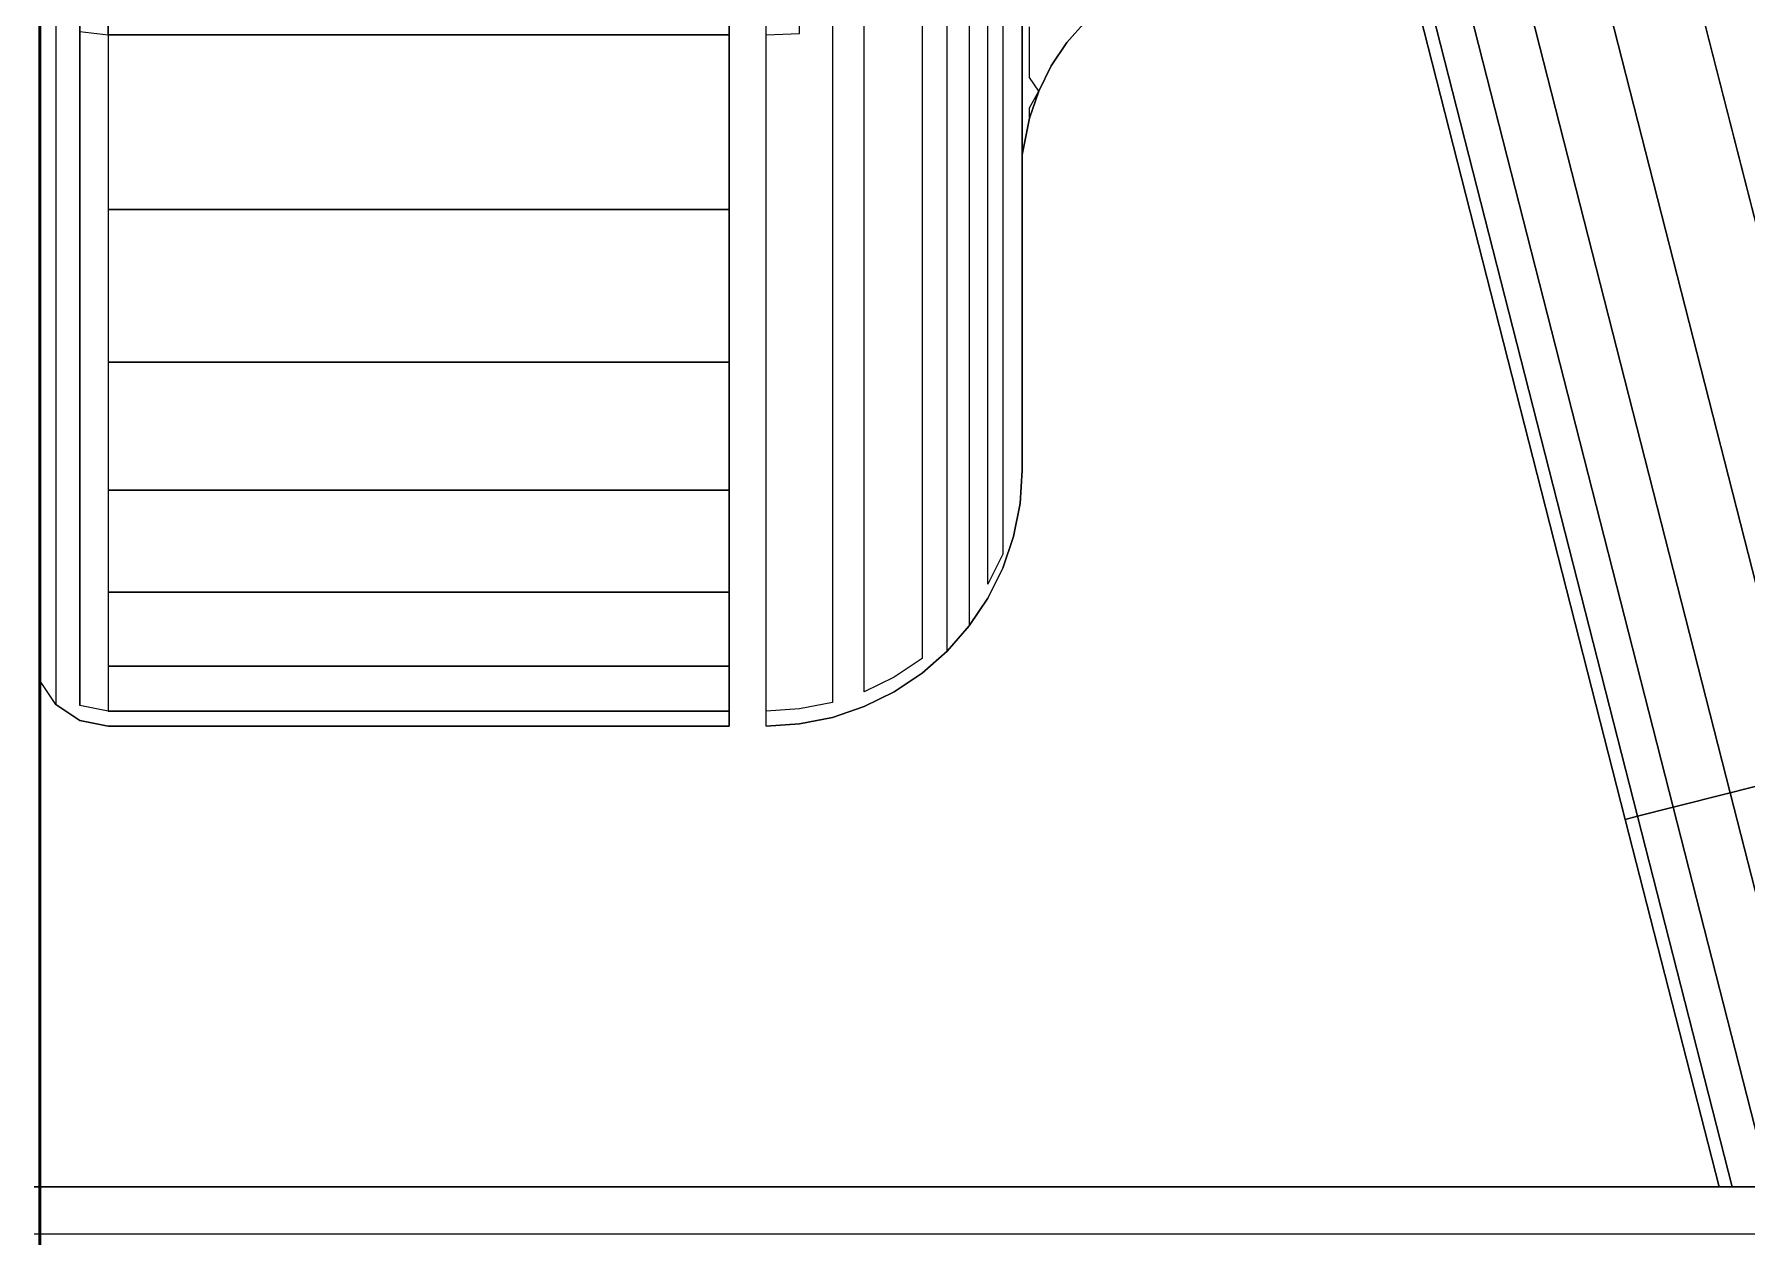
# Model space of a CAD drawing. Header units: millimetres. Extents: x 81693 to 98868, y 6565 to 11437.
# Drawn here: x 83268.785 to 83271.103, y 9394.612 to 9396.239 of the extents above; entities that cross this region are included whole.
import ezdxf

# ---------------------------------------------------------------- set-up
doc = ezdxf.new("R2010")
doc.units = ezdxf.units.MM
doc.layers.add('Moveis', color=1, linetype='Continuous', lineweight=9)
doc.layers.add('Parede Baixa', color=5, linetype='Continuous', lineweight=50)
doc.layers.add('Piso', color=55, linetype='Continuous')

# ---------------------------------------------------------------- blocks, each defined once
blk = doc.blocks.new('o')
at = {"layer": 'Moveis'}
for p, q in [((12552.0489, 3257.7716), (12554.3217, 3257.7716)), ((12554.1948, 3257.2742), (12554.3217, 3257.7716)), ((12554.3217, 3257.7716), (12554.3393, 3257.7716)), ((12554.3393, 3257.7716), (12554.3908, 3257.7716)), ((12553.8973, 3256.1079), (12554.1948, 3257.2742)), ((12552.1413, 3257.1479), (12552.103, 3257.1402)), ((12552.1413, 3257.1479), (12552.982, 3257.1479)), ((12552.982, 3257.1479), (12552.982, 3257.1275)), ((12553.032, 3257.1479), (12553.0772, 3257.1449)), ((12553.032, 3257.1479), (12553.032, 3251.9879)), ((12552.103, 3257.1402), (12552.0706, 3257.1185)), ((12552.982, 3257.0668), (12552.982, 3257.1275)), ((12553.0772, 3257.1246), (12553.032, 3257.1275)), ((12553.0772, 3257.1449), (12553.1217, 3257.1361)), ((12553.1217, 3257.1361), (12553.1646, 3257.1215)), ((12552.0706, 3257.1185), (12552.0489, 3257.086)), ((12552.0706, 3257.0984), (12552.0706, 3257.1185)), ((12552.103, 3257.0594), (12552.103, 3257.12)), ((12553.1646, 3257.1215), (12553.2053, 3257.1014)), ((12553.2053, 3257.1014), (12553.243, 3257.0763)), ((12552.0706, 3257.0384), (12552.0706, 3257.0984)), ((12553.243, 3257.0763), (12553.2771, 3257.0464)), ((12552.103, 3256.9596), (12552.103, 3257.0594)), ((12552.982, 3256.9667), (12552.982, 3257.0668)), ((12552.0706, 3256.9394), (12552.0706, 3257.0384)), ((12553.2771, 3257.0464), (12553.3069, 3257.0123)), ((12553.3069, 3257.0123), (12553.3321, 3256.9746)), ((12552.103, 3256.8221), (12552.103, 3256.9596)), ((12552.982, 3256.8287), (12552.982, 3256.9667)), ((12553.3321, 3256.9746), (12553.3522, 3256.9339)), ((12552.0706, 3256.803), (12552.0706, 3256.9394)), ((12553.3522, 3256.9339), (12553.3668, 3256.891)), ((12553.3668, 3256.891), (12553.3756, 3256.8466)), ((12553.3756, 3256.8466), (12553.3786, 3256.8013)), ((12552.103, 3256.649), (12552.103, 3256.8221)), ((12552.982, 3256.6551), (12552.982, 3256.8287)), ((12552.0706, 3256.6314), (12552.0706, 3256.803)), ((12553.3786, 3256.8013), (12553.3786, 3256.3748)), ((12552.103, 3256.4431), (12552.103, 3256.649)), ((12552.982, 3256.4486), (12552.982, 3256.6551)), ((12552.0706, 3256.4272), (12552.0706, 3256.6314)), ((12552.0706, 3256.1937), (12552.0706, 3256.4272)), ((12552.103, 3256.2076), (12552.103, 3256.4431)), ((12552.982, 3256.2124), (12552.982, 3256.4486)), ((12553.3786, 3256.3748), (12553.3885, 3256.325)), ((12553.3786, 3256.3748), (12553.3786, 3255.2505)), ((12553.3885, 3256.325), (12553.4009, 3256.2887)), ((12553.4009, 3256.2887), (12553.4178, 3256.2544)), ((12553.4178, 3256.2544), (12553.4391, 3256.2225)), ((12553.4391, 3256.2225), (12553.4644, 3256.1937)), ((12552.982, 3255.9503), (12552.982, 3256.2124))]:
    blk.add_line(p, q, dxfattribs=at)
for points, invisible_edges in [([(12552.0413, 3257.8355), (12555.1252, 3257.9503), (12555.2938, 3257.8971)], 13), ([(12552.0413, 3257.8355), (12555.4803, 3257.8424), (12555.5125, 3257.8355)], 1), ([(12552.0413, 3257.7716), (12555.5125, 3257.8355), (12554.3217, 3257.7716)], 3), ([(12554.3217, 3257.7716), (12555.5125, 3257.8355), (12554.3393, 3257.7716)], 3), ([(12554.3393, 3257.7716), (12555.5125, 3257.8355), (12554.3908, 3257.7716)], 3), ([(12552.0413, 3257.7716), (12552.0706, 3257.1185), (12552.0489, 3257.086)], 13), ([(12552.0706, 3257.1185), (12552.0413, 3257.7716), (12552.103, 3257.1402)], 3), ([(12552.103, 3257.1402), (12552.0413, 3257.7716), (12554.3217, 3257.7716)], 13), ([(12552.0413, 3257.7716), (12552.0706, 3257.1185), (12552.0489, 3257.086)], 13), ([(12552.0706, 3257.1185), (12552.0413, 3257.7716), (12552.103, 3257.1402)], 3), ([(12552.103, 3257.1402), (12552.0413, 3257.7716), (12554.3217, 3257.7716)], 13), ([(12552.0413, 3257.7716), (12552.0706, 3257.1185), (12552.0489, 3257.086)], 13), ([(12552.0706, 3257.1185), (12552.0413, 3257.7716), (12552.103, 3257.1402)], 3), ([(12552.103, 3257.1402), (12552.0413, 3257.7716), (12554.3217, 3257.7716)], 13), ([(12552.0413, 3257.7716), (12552.0706, 3257.1185), (12552.0489, 3257.086)], 13), ([(12552.0706, 3257.1185), (12552.0413, 3257.7716), (12552.103, 3257.1402)], 3), ([(12552.103, 3257.1402), (12552.0413, 3257.7716), (12554.3217, 3257.7716)], 13), ([(12552.0413, 3257.7716), (12552.0706, 3257.1185), (12552.0489, 3257.086)], 13), ([(12552.0706, 3257.1185), (12552.0413, 3257.7716), (12552.103, 3257.1402)], 3), ([(12552.103, 3257.1402), (12552.0413, 3257.7716), (12554.3217, 3257.7716)], 13), ([(12552.103, 3257.1402), (12554.3217, 3257.7716), (12552.1413, 3257.1479)], 3), ([(12552.103, 3257.1402), (12554.3217, 3257.7716), (12552.1413, 3257.1479)], 3), ([(12552.103, 3257.1402), (12554.3217, 3257.7716), (12552.1413, 3257.1479)], 3), ([(12552.103, 3257.1402), (12554.3217, 3257.7716), (12552.1413, 3257.1479)], 3), ([(12552.103, 3257.1402), (12554.3217, 3257.7716), (12552.1413, 3257.1479)], 3), ([(12552.1413, 3257.1479), (12554.3217, 3257.7716), (12552.982, 3257.1479)], 3), ([(12552.1413, 3257.1479), (12554.3217, 3257.7716), (12552.982, 3257.1479)], 3), ([(12552.1413, 3257.1479), (12554.3217, 3257.7716), (12552.982, 3257.1479)], 3), ([(12552.1413, 3257.1479), (12554.3217, 3257.7716), (12552.982, 3257.1479)], 3), ([(12552.1413, 3257.1479), (12554.3217, 3257.7716), (12552.982, 3257.1479)], 3), ([(12552.982, 3257.1479), (12554.3217, 3257.7716), (12552.982, 3257.1275)], 3), ([(12552.982, 3257.1479), (12554.3217, 3257.7716), (12552.982, 3257.1275)], 3), ([(12552.982, 3257.1479), (12554.3217, 3257.7716), (12552.982, 3257.1275)], 3), ([(12552.982, 3257.1479), (12554.3217, 3257.7716), (12552.982, 3257.1275)], 3), ([(12552.982, 3257.1479), (12554.3217, 3257.7716), (12552.982, 3257.1275)], 3), ([(12553.032, 3257.1479), (12554.3217, 3257.7716), (12553.0772, 3257.1449)], 3), ([(12553.032, 3257.1479), (12554.3217, 3257.7716), (12553.0772, 3257.1449)], 3), ([(12553.032, 3257.1479), (12554.3217, 3257.7716), (12553.0772, 3257.1449)], 3), ([(12553.032, 3257.1479), (12554.3217, 3257.7716), (12553.0772, 3257.1449)], 3), ([(12553.032, 3257.1479), (12554.3217, 3257.7716), (12553.0772, 3257.1449)], 3), ([(12553.0772, 3257.1449), (12554.3217, 3257.7716), (12553.1217, 3257.1361)], 3), ([(12553.0772, 3257.1449), (12554.3217, 3257.7716), (12553.1217, 3257.1361)], 3), ([(12553.0772, 3257.1449), (12554.3217, 3257.7716), (12553.1217, 3257.1361)], 3), ([(12553.0772, 3257.1449), (12554.3217, 3257.7716), (12553.1217, 3257.1361)], 3), ([(12553.0772, 3257.1449), (12554.3217, 3257.7716), (12553.1217, 3257.1361)], 3), ([(12553.1217, 3257.1361), (12554.3217, 3257.7716), (12553.1646, 3257.1215)], 3), ([(12553.1217, 3257.1361), (12554.3217, 3257.7716), (12553.1646, 3257.1215)], 3), ([(12553.1217, 3257.1361), (12554.3217, 3257.7716), (12553.1646, 3257.1215)], 3), ([(12553.1217, 3257.1361), (12554.3217, 3257.7716), (12553.1646, 3257.1215)], 3), ([(12553.1217, 3257.1361), (12554.3217, 3257.7716), (12553.1646, 3257.1215)], 3), ([(12553.1646, 3257.1215), (12554.3217, 3257.7716), (12553.2053, 3257.1014)], 3), ([(12553.1646, 3257.1215), (12554.3217, 3257.7716), (12553.2053, 3257.1014)], 3), ([(12553.1646, 3257.1215), (12554.3217, 3257.7716), (12553.2053, 3257.1014)], 3), ([(12553.1646, 3257.1215), (12554.3217, 3257.7716), (12553.2053, 3257.1014)], 3), ([(12553.1646, 3257.1215), (12554.3217, 3257.7716), (12553.2053, 3257.1014)], 3), ([(12553.2053, 3257.1014), (12554.3217, 3257.7716), (12553.243, 3257.0763)], 3), ([(12553.2053, 3257.1014), (12554.3217, 3257.7716), (12553.243, 3257.0763)], 3), ([(12553.2053, 3257.1014), (12554.3217, 3257.7716), (12553.243, 3257.0763)], 3), ([(12553.2053, 3257.1014), (12554.3217, 3257.7716), (12553.243, 3257.0763)], 3), ([(12553.2053, 3257.1014), (12554.3217, 3257.7716), (12553.243, 3257.0763)], 3), ([(12553.243, 3257.0763), (12554.3217, 3257.7716), (12553.2771, 3257.0464)], 3), ([(12553.243, 3257.0763), (12554.3217, 3257.7716), (12553.2771, 3257.0464)], 3), ([(12553.243, 3257.0763), (12554.3217, 3257.7716), (12553.2771, 3257.0464)], 3), ([(12553.243, 3257.0763), (12554.3217, 3257.7716), (12553.2771, 3257.0464)], 3), ([(12553.243, 3257.0763), (12554.3217, 3257.7716), (12553.2771, 3257.0464)], 3), ([(12553.2771, 3257.0464), (12554.3217, 3257.7716), (12553.3069, 3257.0123)], 3), ([(12553.2771, 3257.0464), (12554.3217, 3257.7716), (12553.3069, 3257.0123)], 3), ([(12553.2771, 3257.0464), (12554.3217, 3257.7716), (12553.3069, 3257.0123)], 3), ([(12553.2771, 3257.0464), (12554.3217, 3257.7716), (12553.3069, 3257.0123)], 3), ([(12553.2771, 3257.0464), (12554.3217, 3257.7716), (12553.3069, 3257.0123)], 3), ([(12553.3069, 3257.0123), (12554.3217, 3257.7716), (12553.3321, 3256.9746)], 3), ([(12553.3069, 3257.0123), (12554.3217, 3257.7716), (12553.3321, 3256.9746)], 3), ([(12553.3069, 3257.0123), (12554.3217, 3257.7716), (12553.3321, 3256.9746)], 3), ([(12553.3069, 3257.0123), (12554.3217, 3257.7716), (12553.3321, 3256.9746)], 3), ([(12553.3069, 3257.0123), (12554.3217, 3257.7716), (12553.3321, 3256.9746)], 3), ([(12553.3321, 3256.9746), (12554.3217, 3257.7716), (12553.3522, 3256.9339)], 3), ([(12553.3321, 3256.9746), (12554.3217, 3257.7716), (12553.3522, 3256.9339)], 3), ([(12553.3321, 3256.9746), (12554.3217, 3257.7716), (12553.3522, 3256.9339)], 3), ([(12553.3321, 3256.9746), (12554.3217, 3257.7716), (12553.3522, 3256.9339)], 3), ([(12553.3321, 3256.9746), (12554.3217, 3257.7716), (12553.3522, 3256.9339)], 3), ([(12553.3522, 3256.9339), (12554.3217, 3257.7716), (12553.3668, 3256.891)], 3), ([(12553.3522, 3256.9339), (12554.3217, 3257.7716), (12553.3668, 3256.891)], 3), ([(12553.3522, 3256.9339), (12554.3217, 3257.7716), (12553.3668, 3256.891)], 3), ([(12553.3522, 3256.9339), (12554.3217, 3257.7716), (12553.3668, 3256.891)], 3), ([(12553.3522, 3256.9339), (12554.3217, 3257.7716), (12553.3668, 3256.891)], 3), ([(12553.3668, 3256.891), (12554.3217, 3257.7716), (12553.3756, 3256.8466)], 3), ([(12553.3668, 3256.891), (12554.3217, 3257.7716), (12553.3756, 3256.8466)], 3), ([(12553.3668, 3256.891), (12554.3217, 3257.7716), (12553.3756, 3256.8466)], 3), ([(12553.3668, 3256.891), (12554.3217, 3257.7716), (12553.3756, 3256.8466)], 3), ([(12553.3668, 3256.891), (12554.3217, 3257.7716), (12553.3756, 3256.8466)], 3), ([(12553.3756, 3256.8466), (12554.3217, 3257.7716), (12553.3786, 3256.8013)], 3), ([(12553.3756, 3256.8466), (12554.3217, 3257.7716), (12553.3786, 3256.8013)], 3), ([(12553.3756, 3256.8466), (12554.3217, 3257.7716), (12553.3786, 3256.8013)], 3), ([(12553.3756, 3256.8466), (12554.3217, 3257.7716), (12553.3786, 3256.8013)], 3), ([(12553.3756, 3256.8466), (12554.3217, 3257.7716), (12553.3786, 3256.8013)], 3), ([(12553.3786, 3256.8013), (12554.3217, 3257.7716), (12553.3786, 3256.3748)], 3), ([(12553.3786, 3256.3748), (12554.3217, 3257.7716), (12553.3885, 3256.325)], 3), ([(12553.3786, 3256.8013), (12554.3217, 3257.7716), (12553.3786, 3256.3748)], 3), ([(12553.3786, 3256.3748), (12554.3217, 3257.7716), (12553.3885, 3256.325)], 3), ([(12553.3786, 3256.8013), (12554.3217, 3257.7716), (12553.3786, 3256.3748)], 3), ([(12553.3786, 3256.3748), (12554.3217, 3257.7716), (12553.3885, 3256.325)], 3), ([(12553.3786, 3256.8013), (12554.3217, 3257.7716), (12553.3786, 3256.3748)], 3), ([(12553.3786, 3256.3748), (12554.3217, 3257.7716), (12553.3885, 3256.325)], 3), ([(12553.3786, 3256.8013), (12554.3217, 3257.7716), (12553.3786, 3256.3748)], 3), ([(12553.3786, 3256.3748), (12554.3217, 3257.7716), (12553.3885, 3256.325)], 3), ([(12553.3885, 3256.325), (12554.3217, 3257.7716), (12553.4009, 3256.2887)], 3), ([(12553.3885, 3256.325), (12554.3217, 3257.7716), (12553.4009, 3256.2887)], 3), ([(12553.3885, 3256.325), (12554.3217, 3257.7716), (12553.4009, 3256.2887)], 3), ([(12553.3885, 3256.325), (12554.3217, 3257.7716), (12553.4009, 3256.2887)], 3), ([(12553.3885, 3256.325), (12554.3217, 3257.7716), (12553.4009, 3256.2887)], 3), ([(12553.4009, 3256.2887), (12554.3217, 3257.7716), (12553.4178, 3256.2544)], 3), ([(12553.4009, 3256.2887), (12554.3217, 3257.7716), (12553.4178, 3256.2544)], 3), ([(12553.4009, 3256.2887), (12554.3217, 3257.7716), (12553.4178, 3256.2544)], 3), ([(12553.4009, 3256.2887), (12554.3217, 3257.7716), (12553.4178, 3256.2544)], 3), ([(12553.4009, 3256.2887), (12554.3217, 3257.7716), (12553.4178, 3256.2544)], 3), ([(12553.4178, 3256.2544), (12554.3217, 3257.7716), (12553.4391, 3256.2225)], 3), ([(12553.4178, 3256.2544), (12554.3217, 3257.7716), (12553.4391, 3256.2225)], 3), ([(12553.4178, 3256.2544), (12554.3217, 3257.7716), (12553.4391, 3256.2225)], 3), ([(12553.4178, 3256.2544), (12554.3217, 3257.7716), (12553.4391, 3256.2225)], 3), ([(12553.4178, 3256.2544), (12554.3217, 3257.7716), (12553.4391, 3256.2225)], 3), ([(12553.4391, 3256.2225), (12554.3217, 3257.7716), (12553.4644, 3256.1937)], 3), ([(12553.4391, 3256.2225), (12554.3217, 3257.7716), (12553.4644, 3256.1937)], 3), ([(12553.4391, 3256.2225), (12554.3217, 3257.7716), (12553.4644, 3256.1937)], 3), ([(12553.4391, 3256.2225), (12554.3217, 3257.7716), (12553.4644, 3256.1937)], 3), ([(12553.4391, 3256.2225), (12554.3217, 3257.7716), (12553.4644, 3256.1937)], 3), ([(12553.4644, 3256.1937), (12554.3217, 3257.7716), (12553.4932, 3256.1684)], 3), ([(12553.4644, 3256.1937), (12554.3217, 3257.7716), (12553.4932, 3256.1684)], 3), ([(12553.4644, 3256.1937), (12554.3217, 3257.7716), (12553.4932, 3256.1684)], 3), ([(12553.4644, 3256.1937), (12554.3217, 3257.7716), (12553.4932, 3256.1684)], 3), ([(12553.4644, 3256.1937), (12554.3217, 3257.7716), (12553.4932, 3256.1684)], 3), ([(12553.4932, 3256.1684), (12554.3217, 3257.7716), (12553.525, 3256.1471)], 3), ([(12553.4932, 3256.1684), (12554.3217, 3257.7716), (12553.525, 3256.1471)], 3), ([(12553.4932, 3256.1684), (12554.3217, 3257.7716), (12553.525, 3256.1471)], 3), ([(12553.4932, 3256.1684), (12554.3217, 3257.7716), (12553.525, 3256.1471)], 3), ([(12553.4932, 3256.1684), (12554.3217, 3257.7716), (12553.525, 3256.1471)], 3), ([(12553.525, 3256.1471), (12554.3217, 3257.7716), (12553.5594, 3256.1302)], 3), ([(12553.525, 3256.1471), (12554.3217, 3257.7716), (12553.5594, 3256.1302)], 3), ([(12553.525, 3256.1471), (12554.3217, 3257.7716), (12553.5594, 3256.1302)], 3), ([(12553.525, 3256.1471), (12554.3217, 3257.7716), (12553.5594, 3256.1302)], 3), ([(12553.525, 3256.1471), (12554.3217, 3257.7716), (12553.5594, 3256.1302)], 3), ([(12553.5594, 3256.1302), (12554.3217, 3257.7716), (12553.5957, 3256.1179)], 3), ([(12553.5594, 3256.1302), (12554.3217, 3257.7716), (12553.5957, 3256.1179)], 3), ([(12553.5594, 3256.1302), (12554.3217, 3257.7716), (12553.5957, 3256.1179)], 3), ([(12553.5594, 3256.1302), (12554.3217, 3257.7716), (12553.5957, 3256.1179)], 3), ([(12553.5594, 3256.1302), (12554.3217, 3257.7716), (12553.5957, 3256.1179)], 3), ([(12553.5957, 3256.1179), (12554.3217, 3257.7716), (12553.6786, 3256.1079)], 3), ([(12553.5957, 3256.1179), (12554.3217, 3257.7716), (12553.6786, 3256.1079)], 3), ([(12553.5957, 3256.1179), (12554.3217, 3257.7716), (12553.6786, 3256.1079)], 3), ([(12553.5957, 3256.1179), (12554.3217, 3257.7716), (12553.6786, 3256.1079)], 3), ([(12553.5957, 3256.1179), (12554.3217, 3257.7716), (12553.6786, 3256.1079)], 3), ([(12553.6786, 3256.1079), (12554.3217, 3257.7716), (12553.6786, 3256.0957)], 3), ([(12553.6786, 3256.0957), (12554.3217, 3257.7716), (12553.6786, 3256.0595)], 3), ([(12553.6786, 3256.0595), (12554.3217, 3257.7716), (12553.6786, 3255.9997)], 3), ([(12553.6786, 3256.1079), (12554.3217, 3257.7716), (12553.6786, 3256.0957)], 3), ([(12553.6786, 3256.0957), (12554.3217, 3257.7716), (12553.6786, 3256.0595)], 3), ([(12553.6786, 3256.0595), (12554.3217, 3257.7716), (12553.6786, 3255.9997)], 3), ([(12553.6786, 3256.1079), (12554.3217, 3257.7716), (12553.6786, 3256.0957)], 3), ([(12553.6786, 3256.0957), (12554.3217, 3257.7716), (12553.6786, 3256.0595)], 3), ([(12553.6786, 3256.0595), (12554.3217, 3257.7716), (12553.6786, 3255.9997)], 3), ([(12553.6786, 3256.1079), (12554.3217, 3257.7716), (12553.6786, 3256.0957)], 3), ([(12553.6786, 3256.0957), (12554.3217, 3257.7716), (12553.6786, 3256.0595)], 3), ([(12553.6786, 3256.0595), (12554.3217, 3257.7716), (12553.6786, 3255.9997)], 3), ([(12553.6786, 3256.1079), (12554.3217, 3257.7716), (12553.6786, 3256.0957)], 3), ([(12553.6786, 3256.0957), (12554.3217, 3257.7716), (12553.6786, 3256.0595)], 3), ([(12553.6786, 3256.0595), (12554.3217, 3257.7716), (12553.6786, 3255.9997)], 3), ([(12553.7286, 3256.1079), (12554.3217, 3257.7716), (12553.8973, 3256.1079)], 3), ([(12553.7286, 3256.1079), (12554.3217, 3257.7716), (12553.8973, 3256.1079)], 3), ([(12553.7286, 3256.1079), (12554.3217, 3257.7716), (12553.8973, 3256.1079)], 3), ([(12553.7286, 3256.1079), (12554.3217, 3257.7716), (12553.8973, 3256.1079)], 3), ([(12553.7286, 3256.1079), (12554.3217, 3257.7716), (12553.8973, 3256.1079)], 3), ([(12553.8973, 3256.1079), (12554.3217, 3257.7716), (12554.1948, 3257.2742)], 1), ([(12553.8973, 3256.1079), (12554.3217, 3257.7716), (12554.1948, 3257.2742)], 1), ([(12553.8973, 3256.1079), (12554.3217, 3257.7716), (12554.1948, 3257.2742)], 1), ([(12553.8973, 3256.1079), (12554.3217, 3257.7716), (12554.1948, 3257.2742)], 1), ([(12553.8973, 3256.1079), (12554.3217, 3257.7716), (12554.1948, 3257.2742)], 1), ([(12554.3217, 3257.7716), (12554.2113, 3257.2699), (12554.1948, 3257.2742)], 1), ([(12554.3393, 3257.7716), (12554.2597, 3257.2576), (12554.2113, 3257.2699)], 1), ([(12554.2113, 3257.2699), (12554.3217, 3257.7716), (12554.3393, 3257.7716)], 1), ([(12554.2597, 3257.2576), (12554.3393, 3257.7716), (12554.3908, 3257.7716)], 1), ([(12554.3908, 3257.7716), (12554.3367, 3257.238), (12554.2597, 3257.2576)], 1), ([(12554.3367, 3257.238), (12554.3908, 3257.7716), (12554.4728, 3257.7716)], 1), ([(12554.4728, 3257.7716), (12554.437, 3257.2124), (12554.3367, 3257.238)], 1), ([(12554.1948, 3257.2742), (12553.9148, 3256.1079), (12553.8973, 3256.1079)], 1), ([(12553.9148, 3256.1079), (12554.1948, 3257.2742), (12554.2113, 3257.2699)], 1), ([(12554.2113, 3257.2699), (12553.9664, 3256.1079), (12553.9148, 3256.1079)], 1), ([(12553.9664, 3256.1079), (12554.2113, 3257.2699), (12554.2597, 3257.2576)], 1), ([(12554.2597, 3257.2576), (12554.0484, 3256.1079), (12553.9664, 3256.1079)], 1), ([(12554.0484, 3256.1079), (12554.2597, 3257.2576), (12554.3367, 3257.238)], 1), ([(12554.3367, 3257.238), (12554.1553, 3256.1079), (12554.0484, 3256.1079)], 1), ([(12554.1553, 3256.1079), (12554.3367, 3257.238), (12554.437, 3257.2124)], 1), ([(12554.437, 3257.2124), (12554.2797, 3256.1079), (12554.1553, 3256.1079)], 1), ([(12554.2797, 3256.1079), (12554.437, 3257.2124), (12554.5539, 3257.1825)], 1), ([(12554.5539, 3257.1825), (12554.4133, 3256.1079), (12554.2797, 3256.1079)], 1), ([(12552.1413, 3257.1479), (12552.103, 3257.12), (12552.103, 3257.1402)], 3), ([(12552.103, 3257.12), (12552.1413, 3257.1479), (12552.1413, 3257.1275)], 3), ([(12552.1413, 3257.1275), (12552.1413, 3257.1479), (12552.982, 3257.1479)], 13), ([(12552.1413, 3257.1275), (12552.982, 3257.1479), (12552.982, 3257.1275)], 1), ([(12552.982, 3257.1275), (12553.032, 3257.1479), (12552.982, 3257.0668)], 3), ([(12552.982, 3256.6551), (12553.032, 3257.1479), (12552.982, 3256.4486)], 3), ([(12552.982, 3256.4486), (12553.032, 3257.1479), (12552.982, 3256.2124)], 3), ([(12552.982, 3256.2124), (12553.032, 3257.1479), (12552.982, 3255.9503)], 3), ([(12552.982, 3255.0513), (12553.032, 3257.1479), (12552.982, 3254.7299)], 3), ([(12552.982, 3254.7299), (12553.032, 3257.1479), (12552.982, 3254.4059)], 3), ([(12552.982, 3254.4059), (12553.032, 3257.1479), (12552.982, 3254.0844)], 3), ([(12552.982, 3254.0844), (12553.032, 3257.1479), (12552.982, 3253.7706)], 3), ([(12552.982, 3257.1275), (12553.032, 3257.1479), (12552.982, 3257.0668)], 3), ([(12552.982, 3256.6551), (12553.032, 3257.1479), (12552.982, 3256.4486)], 3), ([(12552.982, 3256.4486), (12553.032, 3257.1479), (12552.982, 3256.2124)], 3), ([(12552.982, 3256.2124), (12553.032, 3257.1479), (12552.982, 3255.9503)], 3), ([(12552.982, 3255.0513), (12553.032, 3257.1479), (12552.982, 3254.7299)], 3), ([(12552.982, 3254.7299), (12553.032, 3257.1479), (12552.982, 3254.4059)], 3), ([(12552.982, 3254.4059), (12553.032, 3257.1479), (12552.982, 3254.0844)], 3), ([(12552.982, 3254.0844), (12553.032, 3257.1479), (12552.982, 3253.7706)], 3), ([(12552.982, 3257.1275), (12553.032, 3257.1479), (12552.982, 3257.0668)], 3), ([(12552.982, 3256.6551), (12553.032, 3257.1479), (12552.982, 3256.4486)], 3), ([(12552.982, 3256.4486), (12553.032, 3257.1479), (12552.982, 3256.2124)], 3), ([(12552.982, 3256.2124), (12553.032, 3257.1479), (12552.982, 3255.9503)], 3), ([(12552.982, 3255.0513), (12553.032, 3257.1479), (12552.982, 3254.7299)], 3), ([(12552.982, 3254.7299), (12553.032, 3257.1479), (12552.982, 3254.4059)], 3), ([(12552.982, 3254.4059), (12553.032, 3257.1479), (12552.982, 3254.0844)], 3), ([(12552.982, 3254.0844), (12553.032, 3257.1479), (12552.982, 3253.7706)], 3), ([(12552.982, 3257.1275), (12553.032, 3257.1479), (12552.982, 3257.0668)], 3), ([(12552.982, 3256.6551), (12553.032, 3257.1479), (12552.982, 3256.4486)], 3), ([(12552.982, 3256.4486), (12553.032, 3257.1479), (12552.982, 3256.2124)], 3), ([(12552.982, 3256.2124), (12553.032, 3257.1479), (12552.982, 3255.9503)], 3), ([(12552.982, 3255.0513), (12553.032, 3257.1479), (12552.982, 3254.7299)], 3), ([(12552.982, 3254.7299), (12553.032, 3257.1479), (12552.982, 3254.4059)], 3), ([(12552.982, 3254.4059), (12553.032, 3257.1479), (12552.982, 3254.0844)], 3), ([(12552.982, 3254.0844), (12553.032, 3257.1479), (12552.982, 3253.7706)], 3), ([(12552.982, 3257.1275), (12553.032, 3257.1479), (12552.982, 3257.0668)], 3), ([(12552.982, 3256.6551), (12553.032, 3257.1479), (12552.982, 3256.4486)], 3), ([(12552.982, 3256.4486), (12553.032, 3257.1479), (12552.982, 3256.2124)], 3), ([(12552.982, 3256.2124), (12553.032, 3257.1479), (12552.982, 3255.9503)], 3), ([(12552.982, 3255.0513), (12553.032, 3257.1479), (12552.982, 3254.7299)], 3), ([(12552.982, 3254.7299), (12553.032, 3257.1479), (12552.982, 3254.4059)], 3), ([(12552.982, 3254.4059), (12553.032, 3257.1479), (12552.982, 3254.0844)], 3), ([(12552.982, 3254.0844), (12553.032, 3257.1479), (12552.982, 3253.7706)], 3), ([(12553.0772, 3257.1246), (12553.032, 3257.1479), (12553.0772, 3257.1449)], 13), ([(12552.103, 3257.1402), (12552.0706, 3257.0984), (12552.0706, 3257.1185)], 1), ([(12552.0706, 3257.0984), (12552.103, 3257.1402), (12552.0706, 3257.0384)], 3), ([(12552.0706, 3257.0384), (12552.103, 3257.1402), (12552.0706, 3256.9394)], 3), ([(12552.0706, 3256.6314), (12552.103, 3257.1402), (12552.0706, 3256.4272)], 3), ([(12552.0706, 3256.4272), (12552.103, 3257.1402), (12552.0706, 3256.1937)], 3), ([(12552.0706, 3256.1937), (12552.103, 3257.1402), (12552.0706, 3255.9346)], 3), ([(12552.0706, 3255.0458), (12552.103, 3257.1402), (12552.0706, 3254.728)], 3), ([(12552.0706, 3253.7797), (12552.103, 3257.1402), (12552.0706, 3253.4819)], 3), ([(12552.103, 3255.6631), (12552.103, 3257.1402), (12552.103, 3255.9462)], 3), ([(12552.982, 3257.1275), (12552.1413, 3257.0668), (12552.1413, 3257.1275)], 1), ([(12552.1413, 3257.0668), (12552.982, 3257.1275), (12552.982, 3257.0668)], 1), ([(12553.0772, 3257.1246), (12553.0772, 3257.1449), (12553.1217, 3257.1158)], 3), ([(12553.1217, 3257.1158), (12553.0772, 3257.1449), (12553.1217, 3257.1361)], 13), ([(12553.1217, 3257.1158), (12553.1217, 3257.1361), (12553.1646, 3257.1215)], 13), ([(12552.103, 3255.9462), (12552.103, 3257.12), (12552.103, 3257.0594)], 13), ([(12553.1217, 3257.1158), (12553.1646, 3257.1215), (12553.1217, 3257.0554)], 3), ([(12553.1646, 3257.0413), (12553.1646, 3257.1215), (12553.1646, 3257.1014)], 3), ([(12553.1646, 3257.1014), (12553.1646, 3257.1215), (12553.2053, 3257.1014)], 13), ([(12553.1646, 3257.1014), (12553.2053, 3257.1014), (12553.2053, 3257.0815)], 3), ([(12553.2053, 3257.0815), (12553.2053, 3257.1014), (12553.243, 3257.0763)], 13), ([(12553.2053, 3257.0815), (12553.243, 3257.0763), (12553.243, 3257.0565)], 3), ([(12553.243, 3257.0565), (12553.243, 3257.0763), (12553.2771, 3257.0464)], 13), ([(12552.103, 3255.9462), (12552.103, 3257.0594), (12552.103, 3256.9596)], 13), ([(12552.982, 3257.0668), (12552.1413, 3256.9667), (12552.1413, 3257.0668)], 1), ([(12552.1413, 3256.9667), (12552.982, 3257.0668), (12552.982, 3256.9667)], 1), ([(12552.982, 3257.0668), (12552.982, 3256.8287), (12552.982, 3256.9667)], 1), ([(12552.982, 3256.8287), (12552.982, 3257.0668), (12552.982, 3256.6551)], 3), ([(12552.982, 3257.0668), (12552.982, 3256.8287), (12552.982, 3256.9667)], 1), ([(12552.982, 3256.8287), (12552.982, 3257.0668), (12552.982, 3256.6551)], 3), ([(12552.982, 3257.0668), (12552.982, 3256.8287), (12552.982, 3256.9667)], 1), ([(12552.982, 3256.8287), (12552.982, 3257.0668), (12552.982, 3256.6551)], 3), ([(12552.982, 3257.0668), (12552.982, 3256.8287), (12552.982, 3256.9667)], 1), ([(12552.982, 3256.8287), (12552.982, 3257.0668), (12552.982, 3256.6551)], 3), ([(12552.982, 3257.0668), (12552.982, 3256.8287), (12552.982, 3256.9667)], 1), ([(12552.982, 3256.8287), (12552.982, 3257.0668), (12552.982, 3256.6551)], 3), ([(12553.1217, 3257.0554), (12553.1217, 3256.8184), (12553.1217, 3256.9557)], 1), ([(12553.1217, 3256.8184), (12553.1217, 3257.0554), (12553.1217, 3256.6456)], 3), ([(12553.1217, 3256.6456), (12553.1217, 3257.0554), (12553.1217, 3256.44)], 3), ([(12553.1217, 3256.44), (12553.1217, 3257.0554), (12553.1217, 3256.2049)], 3), ([(12553.1217, 3256.2049), (12553.1217, 3257.0554), (12553.1217, 3255.944)], 3), ([(12553.1217, 3255.0491), (12553.1217, 3257.0554), (12553.1217, 3254.7291)], 3), ([(12553.1217, 3254.7291), (12553.1217, 3257.0554), (12553.1217, 3254.4066)], 3), ([(12553.1217, 3254.4066), (12553.1217, 3257.0554), (12553.1217, 3254.0866)], 3), ([(12553.1217, 3254.0866), (12553.1217, 3257.0554), (12553.1217, 3253.7743)], 3), ([(12553.1217, 3253.7743), (12553.1217, 3257.0554), (12553.1217, 3253.4744)], 3), ([(12553.243, 3257.0565), (12553.2771, 3257.0464), (12553.243, 3256.9975)], 3), ([(12553.1646, 3256.9422), (12553.1646, 3256.8056), (12553.1646, 3257.0413)], 2), ([(12553.1646, 3257.0413), (12553.1646, 3255.9362), (12553.1646, 3255.6552)], 13), ([(12553.243, 3256.9975), (12553.2771, 3257.0464), (12553.243, 3256.9001)], 3), ([(12553.243, 3256.9001), (12553.2771, 3257.0464), (12553.243, 3256.766)], 3), ([(12553.243, 3256.1668), (12553.2771, 3257.0464), (12553.243, 3255.9119)], 3), ([(12553.2771, 3256.573), (12553.2771, 3257.0464), (12553.2771, 3256.7398)], 3), ([(12553.2771, 3256.7398), (12553.2771, 3257.0464), (12553.2771, 3257.0268)], 13), ([(12553.2771, 3256.7398), (12553.2771, 3257.0268), (12553.2771, 3256.9685)], 13), ([(12553.3321, 3256.9746), (12553.3069, 3256.993), (12553.3069, 3257.0123)], 1), ([(12553.3069, 3256.993), (12553.3321, 3256.9746), (12553.3069, 3256.9355)], 3), ([(12552.103, 3255.9462), (12552.103, 3256.9596), (12552.103, 3256.8221)], 13), ([(12552.982, 3256.9667), (12552.1413, 3256.8287), (12552.1413, 3256.9667)], 1), ([(12552.1413, 3256.8287), (12552.982, 3256.9667), (12552.982, 3256.8287)], 1), ([(12553.2771, 3256.7398), (12553.2771, 3256.9685), (12553.2771, 3256.8723)], 1), ([(12553.3069, 3256.9355), (12553.3321, 3256.9746), (12553.3069, 3256.8406)], 3), ([(12553.3069, 3256.8406), (12553.3321, 3256.9746), (12553.3069, 3256.7099)], 3), ([(12553.3069, 3256.7099), (12553.3321, 3256.9746), (12553.3069, 3256.5454)], 3), ([(12553.3069, 3256.5454), (12553.3321, 3256.9746), (12553.3069, 3256.3498)], 3), ([(12553.3069, 3256.3498), (12553.3321, 3256.9746), (12553.3069, 3256.126)], 3), ([(12553.3069, 3256.126), (12553.3321, 3256.9746), (12553.3069, 3255.8777)], 3), ([(12553.3321, 3256.9556), (12553.3321, 3256.9746), (12553.3522, 3256.9153)], 3), ([(12553.3522, 3256.9153), (12553.3321, 3256.9746), (12553.3522, 3256.9339)], 13), ([(12552.0706, 3256.6314), (12552.0706, 3256.803), (12552.0706, 3256.9394)], 12), ([(12553.3321, 3256.899), (12553.3321, 3256.3223), (12553.3321, 3256.9556)], 3), ([(12553.3321, 3256.9556), (12553.3321, 3255.8575), (12553.3321, 3255.5926)], 13), ([(12553.3522, 3256.9153), (12553.3522, 3256.9339), (12553.3668, 3256.891)], 13), ([(12553.3522, 3256.9153), (12553.3668, 3256.891), (12553.3522, 3256.8596)], 3), ([(12553.3321, 3256.3223), (12553.3321, 3256.899), (12553.3321, 3256.515)], 3), ([(12553.3321, 3256.515), (12553.3321, 3256.899), (12553.3321, 3256.8056)], 13), ([(12553.3522, 3256.8596), (12553.3668, 3256.891), (12553.3522, 3256.7678)], 3), ([(12553.3522, 3256.7678), (12553.3668, 3256.891), (12553.3522, 3256.6413)], 3), ([(12553.3522, 3256.6413), (12553.3668, 3256.891), (12553.3522, 3256.4821)], 3), ([(12553.3522, 3256.4821), (12553.3668, 3256.891), (12553.3522, 3256.2927)], 3), ([(12553.3786, 3255.2505), (12553.3668, 3256.891), (12553.3756, 3256.8466)], 13), ([(12553.3786, 3255.2505), (12553.3756, 3256.8466), (12553.3786, 3256.8013)], 13), ([(12552.103, 3256.649), (12552.103, 3256.4431), (12552.103, 3256.8221)], 2), ([(12552.982, 3256.8287), (12552.1413, 3256.6551), (12552.1413, 3256.8287)], 1), ([(12552.1413, 3256.6551), (12552.982, 3256.8287), (12552.982, 3256.6551)], 1), ([(12553.1646, 3255.9362), (12553.1646, 3256.8056), (12553.1646, 3256.6338)], 13), ([(12553.3321, 3256.515), (12553.3321, 3256.8056), (12553.3321, 3256.6769)], 1), ([(12553.3786, 3255.2505), (12553.3786, 3256.8013), (12553.3786, 3256.3748)], 1), ([(12553.243, 3256.766), (12553.243, 3256.3964), (12553.243, 3256.5972)], 1), ([(12553.243, 3256.3964), (12553.243, 3256.766), (12553.243, 3256.1668)], 3), ([(12552.982, 3256.6551), (12552.1413, 3256.4486), (12552.1413, 3256.6551)], 1), ([(12552.1413, 3256.4486), (12552.982, 3256.6551), (12552.982, 3256.4486)], 1), ([(12553.1646, 3256.4294), (12553.1646, 3256.1956), (12553.1646, 3256.6338)], 2), ([(12553.1646, 3255.9362), (12553.1646, 3256.6338), (12553.1646, 3256.1956)], 3), ([(12553.2771, 3256.573), (12553.2771, 3255.8959), (12553.2771, 3255.6232)], 13), ([(12553.2771, 3255.8959), (12553.2771, 3256.573), (12553.2771, 3256.1477)], 3), ([(12553.2771, 3256.1477), (12553.2771, 3256.573), (12553.2771, 3256.3746)], 1), ([(12552.103, 3255.9462), (12552.103, 3256.4431), (12552.103, 3256.2076)], 1), ([(12552.982, 3256.4486), (12552.1413, 3256.2124), (12552.1413, 3256.4486)], 1), ([(12552.1413, 3256.2124), (12552.982, 3256.4486), (12552.982, 3256.2124)], 1), ([(12553.3786, 3256.3748), (12553.3885, 3255.2635), (12553.3786, 3255.2505)], 1), ([(12553.3885, 3255.2635), (12553.3786, 3256.3748), (12553.3885, 3255.316)], 3), ([(12553.3885, 3256.3112), (12553.3786, 3256.3748), (12553.3885, 3256.325)], 1), ([(12553.3321, 3255.8575), (12553.3321, 3256.3223), (12553.3321, 3256.102)], 1), ([(12553.3885, 3256.3112), (12553.3885, 3256.2698), (12553.3885, 3256.2016)], 13), ([(12553.3885, 3256.2698), (12553.3885, 3256.3112), (12553.4009, 3256.2887)], 1), ([(12553.3885, 3256.3112), (12553.3885, 3255.8488), (12553.3885, 3255.6879)], 13), ([(12553.3786, 3255.2505), (12553.3522, 3256.0761), (12553.3522, 3256.2927)], 13), ([(12552.1413, 3256.2124), (12552.103, 3255.9462), (12552.103, 3256.2076)], 1), ([(12552.103, 3255.9462), (12552.1413, 3256.2124), (12552.1413, 3255.9503)], 1), ([(12552.982, 3256.2124), (12552.1413, 3255.9503), (12552.1413, 3256.2124)], 1), ([(12552.1413, 3255.9503), (12552.982, 3256.2124), (12552.982, 3255.9503)], 1), ([(12553.0772, 3255.9487), (12553.032, 3256.2124), (12553.0772, 3256.2105)], 1)]:
    blk.add_3dface(points, dxfattribs=dict(at, invisible_edges=invisible_edges))

msp = doc.modelspace()

# ---------------------------------------------------------------- hatches: boundary and pattern name
at = {"layer": 'Piso'}
h = msp.add_hatch(dxfattribs=at)
h.set_pattern_fill('ANSI37', color=256, scale=15, angle=45)
h.set_pattern_definition([(90, (19898.436, 3622.52), (-47.625, 0), []), (180, (19898.436, 3622.52), (-7e-15, -47.625), [])])
h.paths.add_polyline_path([(83418.7927, 9555.6965), (83417.2927, 9555.6965), (83417.2927, 9553.6965), (83407.2927, 9553.6965), (83407.2927, 9483.1965), (83410.7927, 9483.1965), (83410.7927, 9484.6965, -0.414214), (83411.7927, 9485.6965), (83413.9285, 9485.6965), (83413.8606, 9485.6286), (83414.9391, 9484.55), (83415.2927, 9483.6965, -0.414214), (83415.7927, 9483.1965), (83415.7927, 9480.6965, -0.414214), (83415.2927, 9480.1965), (83414.9391, 9479.3429), (83413.7927, 9478.1965), (83411.7927, 9478.1965, -0.414214), (83410.7927, 9479.1965), (83410.7927, 9480.6965), (83407.2927, 9480.6965), (83407.2927, 9476.6965), (83404.2927, 9476.6965, -0.406817), (83325.318, 9553.6965), (83315.2927, 9553.6965), (83315.2927, 9555.6965), (83313.7927, 9555.6965), (83313.7927, 9465.6965), (83268.7927, 9465.6965), (83268.7927, 9464.5211), (83272.7564, 9464.5211), (83272.7564, 9464.4964), (83272.7564, 9462.8129), (83273.0472, 9462.6152), (83273.2839, 9462.3289), (83273.3233, 9462.2504), (83273.3871, 9462.15), (83273.5248, 9461.7648), (83273.5958, 9461.2726), (83273.5768, 9461.2718), (83273.5768, 9448.3013), (83273.4645, 9447.845), (83273.3465, 9447.6096), (83273.3112, 9447.5177), (83273.0472, 9447.1985), (83272.7211, 9446.9768), (83272.5056, 9446.9238), (83272.2298, 9446.8263), (83272.2624, 9446.8463), (83272.0374, 9447.0393), (83271.9619, 9447.397), (83272.1466, 9447.7357), (83272.2709, 9447.6926), (83272.31, 9447.6961), (83272.346, 9447.7028), (83272.4246, 9447.7395), (83272.5015, 9447.793), (83272.516, 9447.8087), (83272.5823, 9447.889), (83272.6406, 9447.9805), (83272.6822, 9448.0614), (83272.6896, 9448.0818), (83272.7289, 9448.1919), (83272.7592, 9448.3247), (83272.7706, 9448.4203), (83272.777, 9448.5564), (83272.777, 9460.5211), (83268.7927, 9460.5211), (83268.7927, 9430.6067), (83269.0263, 9430.9112), (83269.2946, 9430.9465), (83271.3573, 9430.9465), (83271.6593, 9430.7148), (83271.6946, 9430.4465), (83271.6946, 9429.5141), (83273.4195, 9429.5141), (83273.6915, 9429.5141), (83273.6915, 9427.6965), (83275.6946, 9427.6965), (83275.6946, 9443.9801), (83315.6415, 9443.9801), (83315.9296, 9443.9594), (83317.717, 9443.8556), (83319.7507, 9443.4223), (83321.6967, 9442.6898), (83323.5114, 9441.6747), (83325.154, 9440.3997), (83326.5875, 9438.8936), (83327.7798, 9437.1901), (83328.704, 9435.3275), (83329.3395, 9433.3476), (83329.6718, 9431.2951), (83329.8144, 9429.215), (83329.8857, 9427.1313), (83329.8946, 9426.0888), (83329.8899, 9425.1189), (83418.7927, 9425.1189)])
h.paths.add_polyline_path([(83273.5677, 9461.4675), (83273.5248, 9461.7648), (83273.4923, 9461.8559), (83273.5629, 9461.5689)], flags=17)
h.paths.add_polyline_path([(83404.2927, 9555.6965), (83325.2927, 9555.6965, 0.414214), (83404.2927, 9476.6965), (83404.2927, 9480.6965), (83400.7927, 9480.6965), (83400.7927, 9479.1965, -0.414214), (83399.7927, 9478.1965), (83397.7927, 9478.1965), (83396.6462, 9479.3429), (83396.2927, 9480.1965, -0.414214), (83395.7927, 9480.6965), (83395.7927, 9483.1965, -0.414214), (83396.2927, 9483.6965), (83396.6462, 9484.55), (83397.7927, 9485.6965), (83399.7927, 9485.6965, -0.414214), (83400.7927, 9484.6965), (83400.7927, 9483.1965), (83404.2927, 9483.1965)])
h.paths.add_polyline_path([(83418.7927, 9425.1189), (83329.8899, 9425.1189), (83329.8857, 9424.2617), (83329.8144, 9422.178), (83329.6718, 9420.0979), (83329.3492, 9418.0861), (83328.7353, 9416.1433), (83327.8435, 9414.3114), (83326.6929, 9412.6299), (83325.3084, 9411.135), (83323.7199, 9409.8591), (83321.9616, 9408.8297), (83320.0715, 9408.0689), (83318.0903, 9407.5932), (83316.0608, 9407.4129), (83283.5918, 9407.4129, 0.295045), (83406.074, 9402.7613), (83349.6519, 9402.7613, -1), (83339.6519, 9402.7613, -1), (83349.6519, 9402.7613), (83406.074, 9402.7613, 0.034267), (83418.7927, 9411.5442)])
h.paths.add_polyline_path([(83418.7927, 9411.5442, -0.332676), (83283.5918, 9407.4129), (83275.6946, 9407.4129), (83275.6946, 9413.4905, -0.020734), (83268.7927, 9419.8119), (83268.7927, 9400.4626), (83269.7101, 9400.4626), (83269.9004, 9400.7066), (83270.3083, 9400.7549), (83270.5746, 9400.5436), (83270.6958, 9400.2397), (83270.6703, 9400.2732), (83270.8883, 9399.4187), (83271.6423, 9399.4229), (83271.6423, 9399.5726), (83273.9418, 9399.5726), (83273.9418, 9401.7721), (83274.1206, 9401.7721), (83274.3136, 9401.7721), (83274.4871, 9401.7721), (83274.5165, 9401.7721), (83274.5431, 9401.7721), (83274.5663, 9401.7721), (83274.6125, 9401.7721), (83274.7218, 9401.7721), (83274.7218, 9399.5726), (83275.1423, 9399.5726), (83275.1423, 9396.1926), (83271.7061, 9396.1926), (83271.9075, 9395.4236), (83272.0975, 9394.6789), (83272.7486, 9394.6789), (83272.8013, 9394.6917), (83273.1009, 9394.7803), (83273.4555, 9394.8044), (83273.9485, 9394.9128), (83273.9193, 9394.9023), (83273.917, 9394.8988), (83274.1604, 9394.9424), (83274.7355, 9395.0305), (83275.3205, 9395.0927), (83275.3205, 9395.091), (83276.027, 9395.117), (83276.0375, 9395.0846), (83276.7674, 9395.0846), (83276.7988, 9395.0846), (83277.3178, 9395.0846), (83277.5212, 9394.6931), (83277.6174, 9394.3127), (83277.6836, 9393.8686), (83277.7253, 9393.3511), (83277.7396, 9392.7954), (83277.7247, 9392.202), (83277.7227, 9392.202), (83277.6786, 9391.6485), (83277.6736, 9391.6485), (83277.5817, 9391.0273), (83277.4978, 9390.8675), (83277.3587, 9390.5499), (83277.145, 9390.4984), (83276.7988, 9390.4984), (83275.8892, 9390.4984), (83275.8747, 9390.4899), (83275.2969, 9390.5112), (83274.629, 9390.5821), (83274.6279, 9390.5873), (83273.9214, 9390.6956), (83273.9193, 9390.699), (83273.9019, 9390.7052), (83273.4119, 9390.7999), (83273.0814, 9390.8223), (83273.1235, 9390.6573), (83273.207, 9390.3301), (83273.0577, 9389.9777), (83272.6766, 9389.8247), (83272.2986, 9389.9885), (83272.1503, 9390.3602), (83272.1758, 9390.3267), (83272.1545, 9390.4101), (83272.0218, 9390.9303), (83268.7927, 9390.9303), (83268.7927, 9385.6965), (83418.7927, 9385.6965)])
h.paths.add_polyline_path([(83334.2149, 9419.2388), (83418.7869, 9419.2388), (83418.7869, 9462.34), (83334.2149, 9462.34)], flags=9)
h.paths.add_polyline_path([(83404.3525, 9493.3701), (83404.3525, 9544.6837), (83373.6937, 9544.6837), (83373.6937, 9493.3701)], flags=25)
h.paths.add_polyline_path([(83348.2604, 9401.2287), (83416.4497, 9401.2287), (83416.4497, 9418.4713), (83348.2604, 9418.4713)], flags=25)

# ---------------------------------------------------------------- linework, layer by layer
at = {"layer": 'Parede Baixa'}
msp.add_line((83268.7927, 9295.6965), (83268.7927, 9555.6965), dxfattribs=at)

# ---------------------------------------------------------------- block references
at = {"layer": 'Parede Baixa', "xscale": -1, "rotation": 180}
msp.add_blockref('o', (70716.7438, 12652.4505), dxfattribs=at)

doc.saveas('drawing.dxf')
